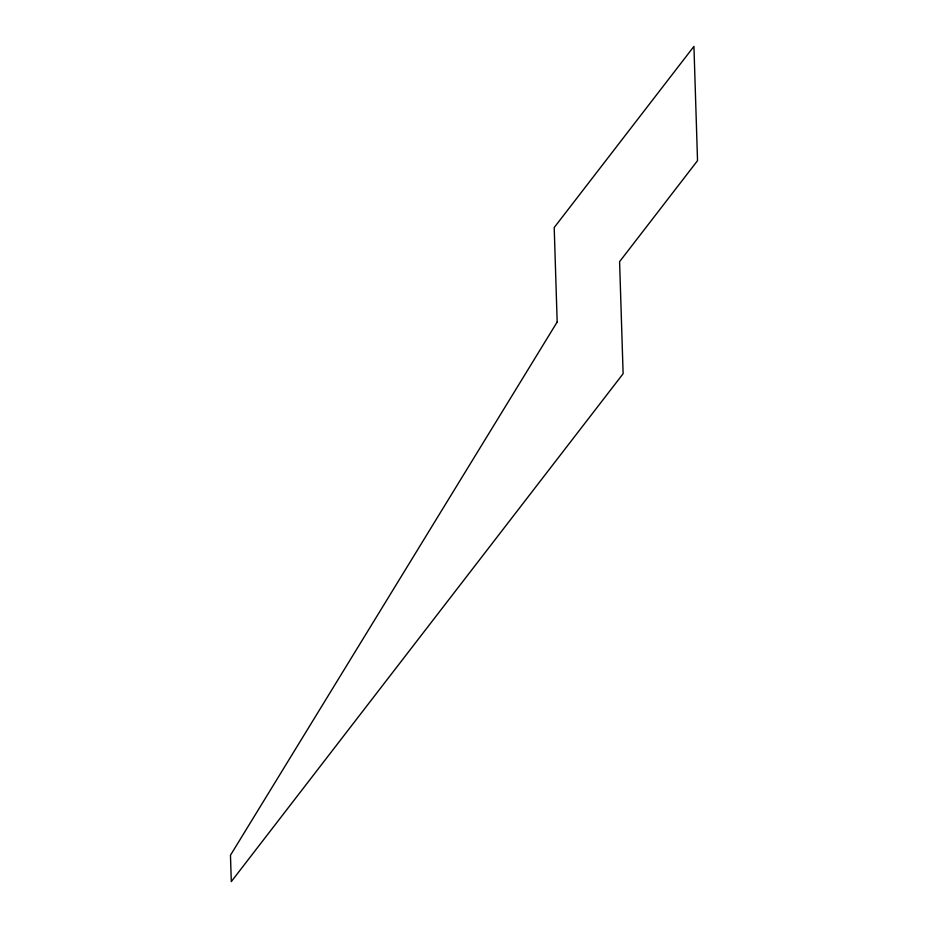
<?xml version="1.0" encoding="UTF-8"?>
<svg xmlns="http://www.w3.org/2000/svg" width="928" height="928" viewBox="0 0 928 928"><rect width="100%" height="100%" fill="white"/><g stroke="black" fill="none" stroke-linecap="round" stroke-linejoin="round"><path stroke-width="1.39" d="M557.171 322.016L230.469 855.233L231.292 881.6L623.117 373.717L619.591 261.661L697.531 160.648L693.935 46.4L554.202 227.534L557.171 322.016"/></g></svg>
